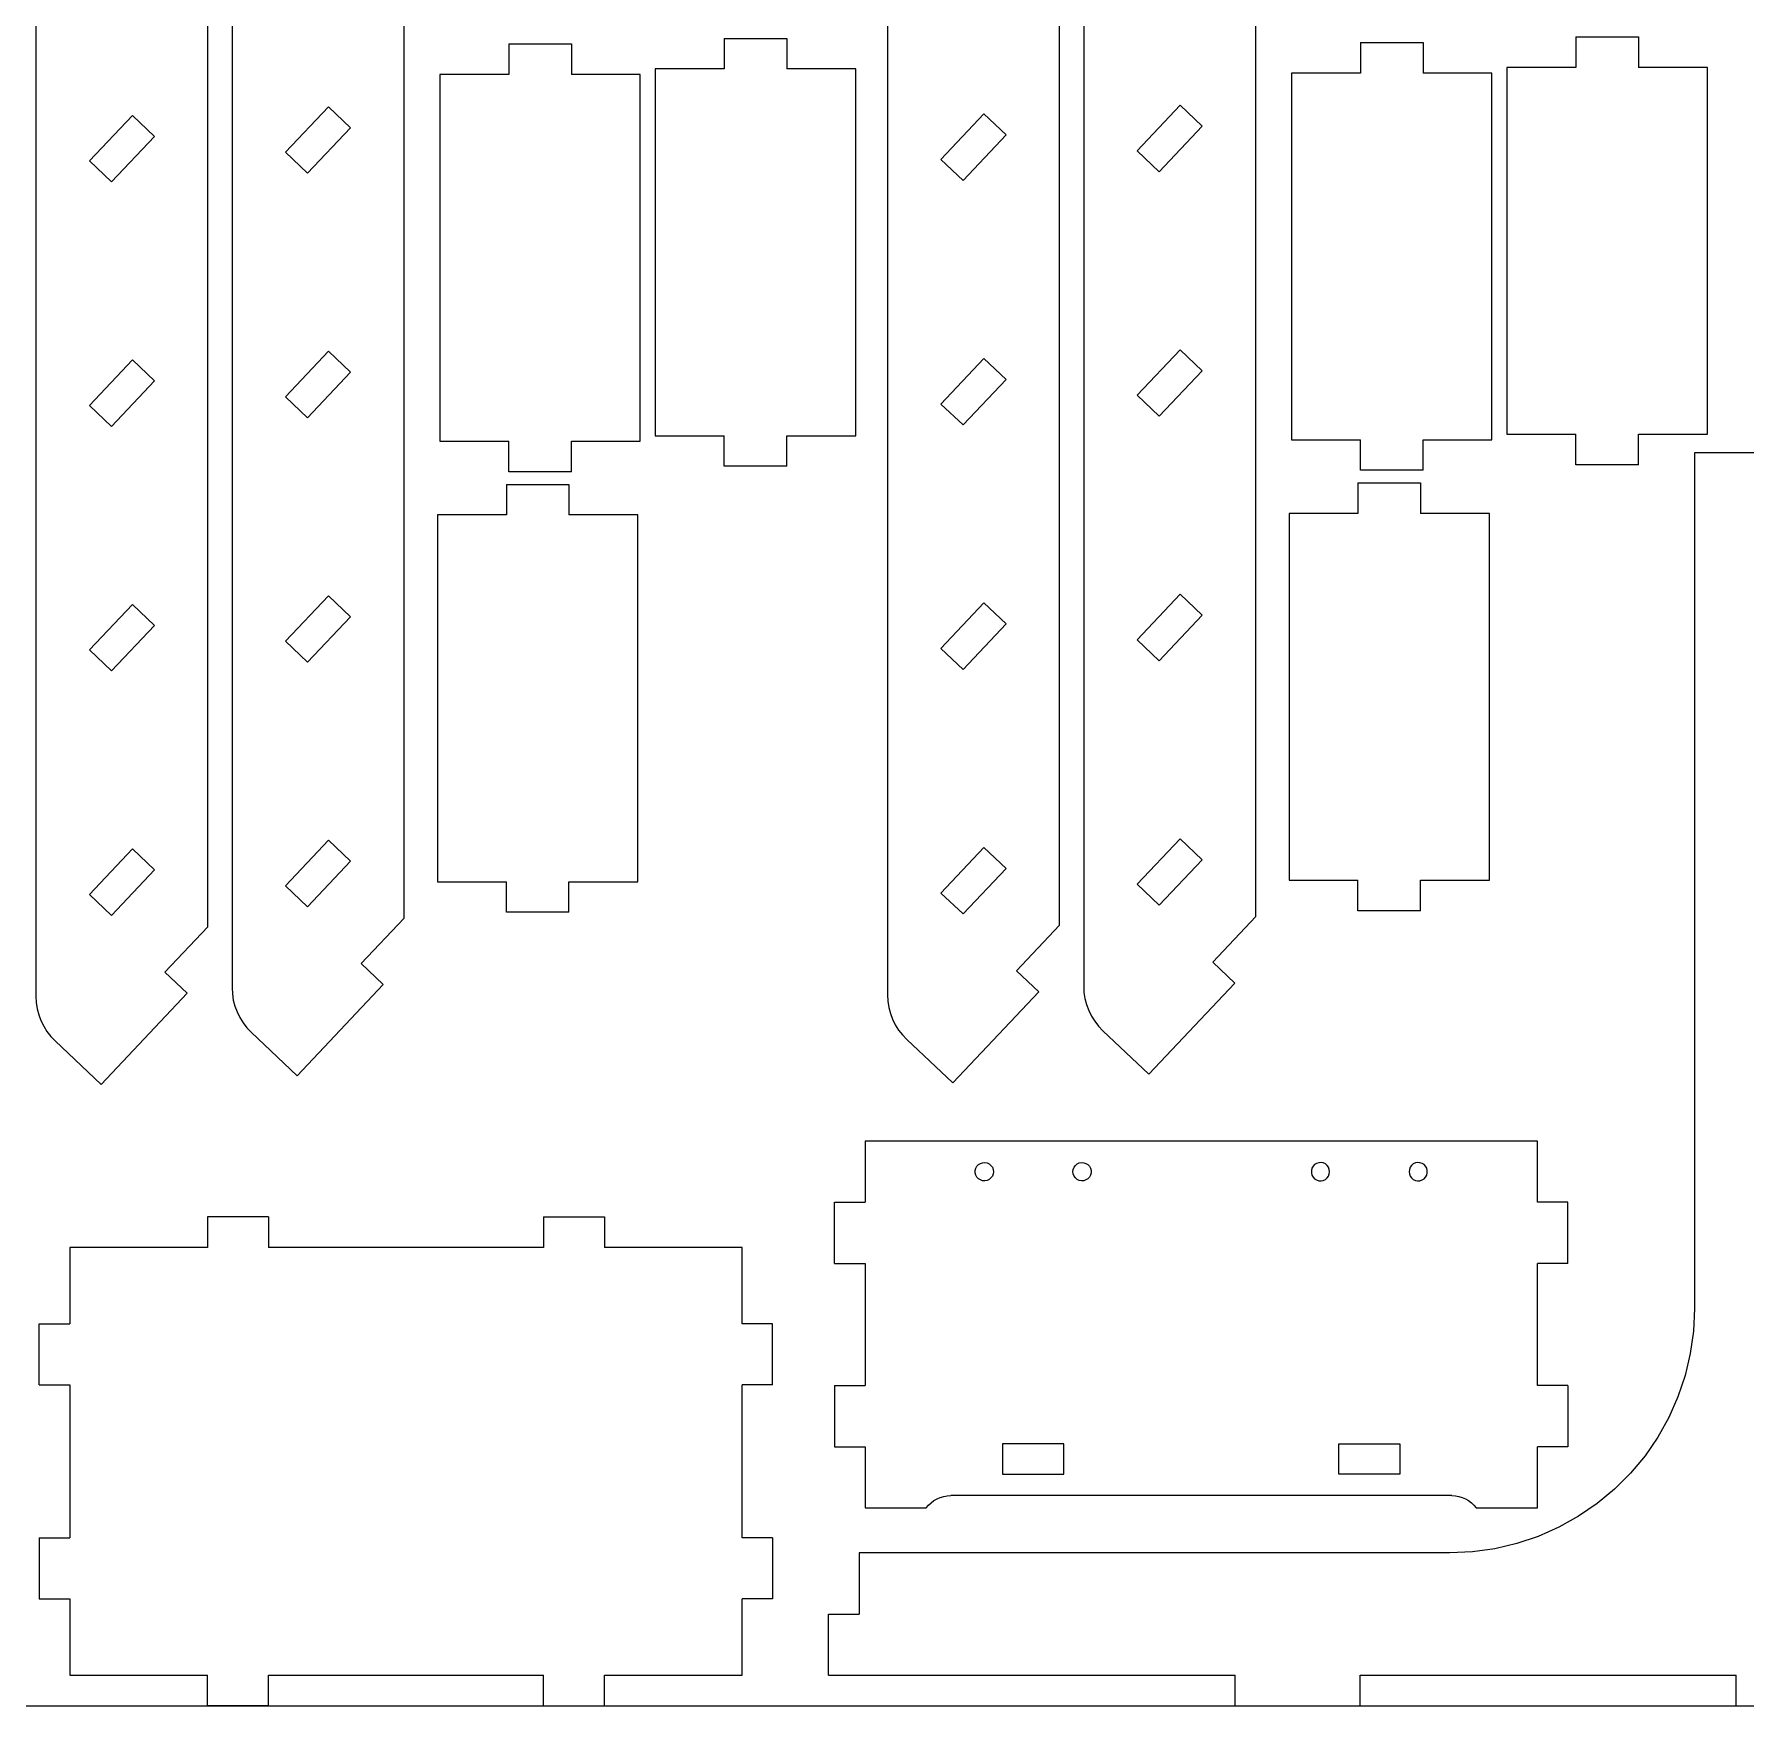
# Model space of a CAD drawing. Header units: millimetres. Extents: x -3928 to -434, y -548 to 1409.
# Drawn here: x -1947 to -1667, y -548 to -274.5 of the extents above; entities that cross this region are included whole.
import ezdxf

# ---------------------------------------------------------------- set-up
doc = ezdxf.new("R2010")
doc.units = ezdxf.units.MM
doc.header["$MEASUREMENT"] = 0
doc.layers.add('layer 1', color=7, linetype='Continuous')

msp = doc.modelspace()

# ---------------------------------------------------------------- linework, layer by layer
at = {"layer": 'layer 1', "color": 250, "lineweight": 9}
msp.add_lwpolyline([(-2369.48, -547.968), (-1169.48, -547.968), (-1169.48, 352.032), (-2369.48, 352.032), (-2369.48, -547.968)], close=True, dxfattribs=at)
at = {"layer": 'layer 1', "color": 1, "lineweight": 25}
for points in [[(-1918.6133, -420.519), (-1918.6133, -420.519), (-1918.6133, -147.5968), (-1918.6133, -147.5968)], [(-1886.5275, -419.0922), (-1886.5275, -419.0922), (-1886.5275, -146.1699), (-1886.5275, -146.1699)], [(-1779.2622, -420.2813), (-1779.2622, -420.2813), (-1779.2622, -147.359), (-1779.2622, -147.359)], [(-1747.1763, -418.8545), (-1747.1763, -418.8545), (-1747.1763, -145.9322), (-1747.1763, -145.9322)], [(-1946.7604, -159.0006), (-1946.7604, -159.0006), (-1946.7604, -431.9229), (-1946.7604, -431.9229)], [(-1914.6742, -157.5738), (-1914.6742, -157.5738), (-1914.6742, -430.4961), (-1914.6742, -430.4961)], [(-1807.4093, -158.7629), (-1807.4093, -158.7629), (-1807.4093, -431.6852), (-1807.4093, -431.6852)], [(-1775.3231, -157.3361), (-1775.3231, -157.3361), (-1775.3231, -430.2584), (-1775.3231, -430.2584)], [(-1869.4025, -276.0868), (-1869.4025, -276.0868), (-1859.1525, -276.0868), (-1859.1525, -276.0868)], [(-1869.4025, -276.0868), (-1869.4025, -276.0868), (-1869.4025, -281.0867), (-1869.4025, -281.0867)], [(-1859.1525, -276.0868), (-1859.1525, -276.0868), (-1859.1525, -281.0867), (-1859.1525, -281.0867)], [(-1834.1483, -275.189), (-1834.1483, -275.189), (-1823.8984, -275.189), (-1823.8984, -275.189)], [(-1834.1483, -275.189), (-1834.1483, -275.189), (-1834.1483, -280.1889), (-1834.1483, -280.1889)], [(-1823.8984, -275.189), (-1823.8984, -275.189), (-1823.8984, -280.1889), (-1823.8984, -280.1889)], [(-1730.0514, -275.8491), (-1730.0514, -275.8491), (-1719.8014, -275.8491), (-1719.8014, -275.8491)], [(-1730.0514, -275.8491), (-1730.0514, -275.8491), (-1730.0514, -280.849), (-1730.0514, -280.849)], [(-1719.8014, -275.8491), (-1719.8014, -275.8491), (-1719.8014, -280.849), (-1719.8014, -280.849)], [(-1694.7972, -274.9513), (-1694.7972, -274.9513), (-1684.5472, -274.9513), (-1684.5472, -274.9513)], [(-1694.7972, -274.9513), (-1694.7972, -274.9513), (-1694.7972, -279.9512), (-1694.7972, -279.9512)], [(-1684.5472, -274.9513), (-1684.5472, -274.9513), (-1684.5472, -279.9512), (-1684.5472, -279.9512)], [(-1706.0723, -279.9512), (-1706.0723, -279.9512), (-1706.0723, -339.9513), (-1706.0723, -339.9513)], [(-1694.7972, -279.9512), (-1694.7972, -279.9512), (-1706.0723, -279.9512), (-1706.0723, -279.9512)], [(-1673.2721, -279.9512), (-1673.2721, -279.9512), (-1684.5472, -279.9512), (-1684.5472, -279.9512)], [(-1673.2721, -339.9513), (-1673.2721, -339.9513), (-1673.2721, -279.9512), (-1673.2721, -279.9512)], [(-1880.6776, -281.0867), (-1880.6776, -281.0867), (-1880.6776, -341.0868), (-1880.6776, -341.0868)], [(-1869.4025, -281.0867), (-1869.4025, -281.0867), (-1880.6776, -281.0867), (-1880.6776, -281.0867)], [(-1847.8774, -281.0867), (-1847.8774, -281.0867), (-1859.1525, -281.0867), (-1859.1525, -281.0867)], [(-1847.8774, -341.0868), (-1847.8774, -341.0868), (-1847.8774, -281.0867), (-1847.8774, -281.0867)], [(-1845.4235, -280.1889), (-1845.4235, -280.1889), (-1845.4235, -340.189), (-1845.4235, -340.189)], [(-1834.1483, -280.1889), (-1834.1483, -280.1889), (-1845.4235, -280.1889), (-1845.4235, -280.1889)], [(-1812.6232, -280.1889), (-1812.6232, -280.1889), (-1823.8984, -280.1889), (-1823.8984, -280.1889)], [(-1812.6232, -340.189), (-1812.6232, -340.189), (-1812.6232, -280.1889), (-1812.6232, -280.1889)], [(-1741.3265, -280.849), (-1741.3265, -280.849), (-1741.3265, -340.8491), (-1741.3265, -340.8491)], [(-1730.0514, -280.849), (-1730.0514, -280.849), (-1741.3265, -280.849), (-1741.3265, -280.849)], [(-1708.5263, -280.849), (-1708.5263, -280.849), (-1719.8014, -280.849), (-1719.8014, -280.849)], [(-1708.5263, -340.8491), (-1708.5263, -340.8491), (-1708.5263, -280.849), (-1708.5263, -280.849)], [(-1930.9863, -287.785), (-1930.9863, -287.785), (-1938.0231, -295.2378), (-1938.0231, -295.2378)], [(-1927.3506, -291.2175), (-1927.3506, -291.2175), (-1930.9863, -287.785), (-1930.9863, -287.785)], [(-1898.9001, -286.3582), (-1898.9001, -286.3582), (-1905.9369, -293.8109), (-1905.9369, -293.8109)], [(-1895.2644, -289.7907), (-1895.2644, -289.7907), (-1898.9001, -286.3582), (-1898.9001, -286.3582)], [(-1791.6351, -287.5473), (-1791.6351, -287.5473), (-1798.672, -295), (-1798.672, -295)], [(-1787.9994, -290.9798), (-1787.9994, -290.9798), (-1791.6351, -287.5473), (-1791.6351, -287.5473)], [(-1759.5489, -286.1204), (-1759.5489, -286.1204), (-1766.5858, -293.5732), (-1766.5858, -293.5732)], [(-1755.9132, -289.5529), (-1755.9132, -289.5529), (-1759.5489, -286.1204), (-1759.5489, -286.1204)], [(-1934.3874, -298.6707), (-1934.3874, -298.6707), (-1927.3506, -291.2175), (-1927.3506, -291.2175)], [(-1902.3012, -297.2435), (-1902.3012, -297.2435), (-1895.2644, -289.7907), (-1895.2644, -289.7907)], [(-1795.0363, -298.4326), (-1795.0363, -298.4326), (-1787.9994, -290.9798), (-1787.9994, -290.9798)], [(-1762.9501, -297.0061), (-1762.9501, -297.0061), (-1755.9132, -289.5529), (-1755.9132, -289.5529)], [(-1905.9369, -293.8109), (-1905.9369, -293.8109), (-1902.3012, -297.2435), (-1902.3012, -297.2435)], [(-1766.5858, -293.5732), (-1766.5858, -293.5732), (-1762.9501, -297.0061), (-1762.9501, -297.0061)], [(-1938.0231, -295.2378), (-1938.0231, -295.2378), (-1934.3874, -298.6707), (-1934.3874, -298.6707)], [(-1798.672, -295), (-1798.672, -295), (-1795.0363, -298.4326), (-1795.0363, -298.4326)], [(-1898.9001, -326.3582), (-1898.9001, -326.3582), (-1905.9369, -333.811), (-1905.9369, -333.811)], [(-1895.2644, -329.7907), (-1895.2644, -329.7907), (-1898.9001, -326.3582), (-1898.9001, -326.3582)], [(-1791.6351, -327.5473), (-1791.6351, -327.5473), (-1798.672, -335.0001), (-1798.672, -335.0001)], [(-1787.9994, -330.9799), (-1787.9994, -330.9799), (-1791.6351, -327.5473), (-1791.6351, -327.5473)], [(-1759.5489, -326.1205), (-1759.5489, -326.1205), (-1766.5858, -333.5733), (-1766.5858, -333.5733)], [(-1755.9132, -329.553), (-1755.9132, -329.553), (-1759.5489, -326.1205), (-1759.5489, -326.1205)], [(-1930.9863, -327.7851), (-1930.9863, -327.7851), (-1938.0231, -335.2378), (-1938.0231, -335.2378)], [(-1927.3506, -331.2176), (-1927.3506, -331.2176), (-1930.9863, -327.7851), (-1930.9863, -327.7851)], [(-1902.3012, -337.2435), (-1902.3012, -337.2435), (-1895.2644, -329.7907), (-1895.2644, -329.7907)], [(-1762.9501, -337.0058), (-1762.9501, -337.0058), (-1755.9132, -329.553), (-1755.9132, -329.553)], [(-1934.3874, -338.6704), (-1934.3874, -338.6704), (-1927.3506, -331.2176), (-1927.3506, -331.2176)], [(-1795.0363, -338.4326), (-1795.0363, -338.4326), (-1787.9994, -330.9799), (-1787.9994, -330.9799)], [(-1938.0231, -335.2378), (-1938.0231, -335.2378), (-1934.3874, -338.6704), (-1934.3874, -338.6704)], [(-1905.9369, -333.811), (-1905.9369, -333.811), (-1902.3012, -337.2435), (-1902.3012, -337.2435)], [(-1798.672, -335.0001), (-1798.672, -335.0001), (-1795.0363, -338.4326), (-1795.0363, -338.4326)], [(-1766.5858, -333.5733), (-1766.5858, -333.5733), (-1762.9501, -337.0058), (-1762.9501, -337.0058)], [(-1880.6776, -341.0868), (-1880.6776, -341.0868), (-1869.4025, -341.0868), (-1869.4025, -341.0868)], [(-1869.4025, -346.0867), (-1869.4025, -346.0867), (-1869.4025, -341.0868), (-1869.4025, -341.0868)], [(-1859.1525, -346.0867), (-1859.1525, -346.0867), (-1859.1525, -341.0868), (-1859.1525, -341.0868)], [(-1859.1525, -341.0868), (-1859.1525, -341.0868), (-1847.8774, -341.0868), (-1847.8774, -341.0868)], [(-1845.4235, -340.189), (-1845.4235, -340.189), (-1834.1483, -340.189), (-1834.1483, -340.189)], [(-1834.1483, -345.1889), (-1834.1483, -345.1889), (-1834.1483, -340.189), (-1834.1483, -340.189)], [(-1823.8984, -345.1889), (-1823.8984, -345.1889), (-1823.8984, -340.189), (-1823.8984, -340.189)], [(-1823.8984, -340.189), (-1823.8984, -340.189), (-1812.6232, -340.189), (-1812.6232, -340.189)], [(-1741.3265, -340.8491), (-1741.3265, -340.8491), (-1730.0514, -340.8491), (-1730.0514, -340.8491)], [(-1730.0514, -345.849), (-1730.0514, -345.849), (-1730.0514, -340.8491), (-1730.0514, -340.8491)], [(-1719.8014, -345.849), (-1719.8014, -345.849), (-1719.8014, -340.8491), (-1719.8014, -340.8491)], [(-1719.8014, -340.8491), (-1719.8014, -340.8491), (-1708.5263, -340.8491), (-1708.5263, -340.8491)], [(-1706.0723, -339.9513), (-1706.0723, -339.9513), (-1694.7972, -339.9513), (-1694.7972, -339.9513)], [(-1694.7972, -344.9512), (-1694.7972, -344.9512), (-1694.7972, -339.9513), (-1694.7972, -339.9513)], [(-1684.5472, -344.9512), (-1684.5472, -344.9512), (-1684.5472, -339.9513), (-1684.5472, -339.9513)], [(-1684.5472, -339.9513), (-1684.5472, -339.9513), (-1673.2721, -339.9513), (-1673.2721, -339.9513)], [(-1627.5595, -342.9681), (-1627.5595, -342.9681), (-1675.393, -342.9681), (-1675.393, -342.9681)], [(-1675.393, -342.9681), (-1675.393, -342.9681), (-1675.393, -482.968), (-1675.393, -482.968)], [(-1859.1525, -346.0867), (-1859.1525, -346.0867), (-1869.4025, -346.0867), (-1869.4025, -346.0867)], [(-1823.8984, -345.1889), (-1823.8984, -345.1889), (-1834.1483, -345.1889), (-1834.1483, -345.1889)], [(-1719.8014, -345.849), (-1719.8014, -345.849), (-1730.0514, -345.849), (-1730.0514, -345.849)], [(-1684.5472, -344.9512), (-1684.5472, -344.9512), (-1694.7972, -344.9512), (-1694.7972, -344.9512)], [(-1869.7909, -348.1505), (-1869.7909, -348.1505), (-1859.5409, -348.1505), (-1859.5409, -348.1505)], [(-1869.7909, -348.1505), (-1869.7909, -348.1505), (-1869.7909, -353.1505), (-1869.7909, -353.1505)], [(-1859.5409, -348.1505), (-1859.5409, -348.1505), (-1859.5409, -353.1505), (-1859.5409, -353.1505)], [(-1730.4397, -347.9128), (-1730.4397, -347.9128), (-1720.1897, -347.9128), (-1720.1897, -347.9128)], [(-1730.4397, -347.9128), (-1730.4397, -347.9128), (-1730.4397, -352.9128), (-1730.4397, -352.9128)], [(-1720.1897, -347.9128), (-1720.1897, -347.9128), (-1720.1897, -352.9128), (-1720.1897, -352.9128)], [(-1881.066, -353.1505), (-1881.066, -353.1505), (-1881.066, -413.1505), (-1881.066, -413.1505)], [(-1869.7909, -353.1505), (-1869.7909, -353.1505), (-1881.066, -353.1505), (-1881.066, -353.1505)], [(-1848.2658, -353.1505), (-1848.2658, -353.1505), (-1859.5409, -353.1505), (-1859.5409, -353.1505)], [(-1848.2658, -413.1505), (-1848.2658, -413.1505), (-1848.2658, -353.1505), (-1848.2658, -353.1505)], [(-1741.7148, -352.9128), (-1741.7148, -352.9128), (-1741.7148, -412.9128), (-1741.7148, -412.9128)], [(-1730.4397, -352.9128), (-1730.4397, -352.9128), (-1741.7148, -352.9128), (-1741.7148, -352.9128)], [(-1708.9146, -352.9128), (-1708.9146, -352.9128), (-1720.1897, -352.9128), (-1720.1897, -352.9128)], [(-1708.9146, -412.9128), (-1708.9146, -412.9128), (-1708.9146, -352.9128), (-1708.9146, -352.9128)], [(-1898.9001, -366.3579), (-1898.9001, -366.3579), (-1905.9369, -373.8111), (-1905.9369, -373.8111)], [(-1895.2644, -369.7905), (-1895.2644, -369.7905), (-1898.9001, -366.3579), (-1898.9001, -366.3579)], [(-1759.5489, -366.1205), (-1759.5489, -366.1205), (-1766.5858, -373.5733), (-1766.5858, -373.5733)], [(-1755.9132, -369.5527), (-1755.9132, -369.5527), (-1759.5489, -366.1205), (-1759.5489, -366.1205)], [(-1930.9863, -367.7851), (-1930.9863, -367.7851), (-1938.0231, -375.2379), (-1938.0231, -375.2379)], [(-1927.3506, -371.2173), (-1927.3506, -371.2173), (-1930.9863, -367.7851), (-1930.9863, -367.7851)], [(-1791.6351, -367.547), (-1791.6351, -367.547), (-1798.672, -375.0002), (-1798.672, -375.0002)], [(-1787.9994, -370.9796), (-1787.9994, -370.9796), (-1791.6351, -367.547), (-1791.6351, -367.547)], [(-1762.9501, -377.0058), (-1762.9501, -377.0058), (-1755.9132, -369.5527), (-1755.9132, -369.5527)], [(-1934.3874, -378.6704), (-1934.3874, -378.6704), (-1927.3506, -371.2173), (-1927.3506, -371.2173)], [(-1902.3012, -377.2436), (-1902.3012, -377.2436), (-1895.2644, -369.7905), (-1895.2644, -369.7905)], [(-1795.0363, -378.4327), (-1795.0363, -378.4327), (-1787.9994, -370.9796), (-1787.9994, -370.9796)], [(-1938.0231, -375.2379), (-1938.0231, -375.2379), (-1934.3874, -378.6704), (-1934.3874, -378.6704)], [(-1905.9369, -373.8111), (-1905.9369, -373.8111), (-1902.3012, -377.2436), (-1902.3012, -377.2436)], [(-1798.672, -375.0002), (-1798.672, -375.0002), (-1795.0363, -378.4327), (-1795.0363, -378.4327)], [(-1766.5858, -373.5733), (-1766.5858, -373.5733), (-1762.9501, -377.0058), (-1762.9501, -377.0058)], [(-1930.9863, -407.7848), (-1930.9863, -407.7848), (-1938.0231, -415.238), (-1938.0231, -415.238)], [(-1927.3506, -411.2174), (-1927.3506, -411.2174), (-1930.9863, -407.7848), (-1930.9863, -407.7848)], [(-1898.9001, -406.358), (-1898.9001, -406.358), (-1905.9369, -413.8111), (-1905.9369, -413.8111)], [(-1895.2644, -409.7905), (-1895.2644, -409.7905), (-1898.9001, -406.358), (-1898.9001, -406.358)], [(-1791.6351, -407.5471), (-1791.6351, -407.5471), (-1798.672, -415.0002), (-1798.672, -415.0002)], [(-1787.9994, -410.9796), (-1787.9994, -410.9796), (-1791.6351, -407.5471), (-1791.6351, -407.5471)], [(-1759.5489, -406.1202), (-1759.5489, -406.1202), (-1766.5858, -413.5734), (-1766.5858, -413.5734)], [(-1755.9132, -409.5528), (-1755.9132, -409.5528), (-1759.5489, -406.1202), (-1759.5489, -406.1202)], [(-1934.3874, -418.6705), (-1934.3874, -418.6705), (-1927.3506, -411.2174), (-1927.3506, -411.2174)], [(-1902.3012, -417.2436), (-1902.3012, -417.2436), (-1895.2644, -409.7905), (-1895.2644, -409.7905)], [(-1795.0363, -418.4328), (-1795.0363, -418.4328), (-1787.9994, -410.9796), (-1787.9994, -410.9796)], [(-1762.9501, -417.0059), (-1762.9501, -417.0059), (-1755.9132, -409.5528), (-1755.9132, -409.5528)], [(-1905.9369, -413.8111), (-1905.9369, -413.8111), (-1902.3012, -417.2436), (-1902.3012, -417.2436)], [(-1881.066, -413.1505), (-1881.066, -413.1505), (-1869.7909, -413.1505), (-1869.7909, -413.1505)], [(-1869.7909, -418.1505), (-1869.7909, -418.1505), (-1869.7909, -413.1505), (-1869.7909, -413.1505)], [(-1859.5409, -418.1505), (-1859.5409, -418.1505), (-1859.5409, -413.1505), (-1859.5409, -413.1505)], [(-1859.5409, -413.1505), (-1859.5409, -413.1505), (-1848.2658, -413.1505), (-1848.2658, -413.1505)], [(-1766.5858, -413.5734), (-1766.5858, -413.5734), (-1762.9501, -417.0059), (-1762.9501, -417.0059)], [(-1741.7148, -412.9128), (-1741.7148, -412.9128), (-1730.4397, -412.9128), (-1730.4397, -412.9128)], [(-1730.4397, -417.9128), (-1730.4397, -417.9128), (-1730.4397, -412.9128), (-1730.4397, -412.9128)], [(-1720.1897, -417.9128), (-1720.1897, -417.9128), (-1720.1897, -412.9128), (-1720.1897, -412.9128)], [(-1720.1897, -412.9128), (-1720.1897, -412.9128), (-1708.9146, -412.9128), (-1708.9146, -412.9128)], [(-1938.0231, -415.238), (-1938.0231, -415.238), (-1934.3874, -418.6705), (-1934.3874, -418.6705)], [(-1798.672, -415.0002), (-1798.672, -415.0002), (-1795.0363, -418.4328), (-1795.0363, -418.4328)], [(-1893.564, -426.545), (-1893.564, -426.545), (-1886.5275, -419.0922), (-1886.5275, -419.0922)], [(-1859.5409, -418.1505), (-1859.5409, -418.1505), (-1869.7909, -418.1505), (-1869.7909, -418.1505)], [(-1754.2128, -426.3072), (-1754.2128, -426.3072), (-1747.1763, -418.8545), (-1747.1763, -418.8545)], [(-1720.1897, -417.9128), (-1720.1897, -417.9128), (-1730.4397, -417.9128), (-1730.4397, -417.9128)], [(-1925.6502, -427.9718), (-1925.6502, -427.9718), (-1918.6133, -420.519), (-1918.6133, -420.519)], [(-1786.299, -427.7341), (-1786.299, -427.7341), (-1779.2622, -420.2813), (-1779.2622, -420.2813)], [(-1922.0144, -431.4044), (-1922.0144, -431.4044), (-1925.6502, -427.9718), (-1925.6502, -427.9718)], [(-1889.9282, -429.9775), (-1889.9282, -429.9775), (-1893.564, -426.545), (-1893.564, -426.545)], [(-1782.6633, -431.1666), (-1782.6633, -431.1666), (-1786.299, -427.7341), (-1786.299, -427.7341)], [(-1750.5771, -429.7398), (-1750.5771, -429.7398), (-1754.2128, -426.3072), (-1754.2128, -426.3072)], [(-1889.9282, -429.9775), (-1889.9282, -429.9775), (-1904.0016, -444.8838), (-1904.0016, -444.8838)], [(-1782.6633, -431.1666), (-1782.6633, -431.1666), (-1796.7367, -446.0729), (-1796.7367, -446.0729)], [(-1750.5771, -429.7398), (-1750.5771, -429.7398), (-1764.6505, -444.646), (-1764.6505, -444.646)], [(-1922.0144, -431.4044), (-1922.0144, -431.4044), (-1936.0878, -446.3106), (-1936.0878, -446.3106)], [(-1936.0878, -446.3106), (-1936.0878, -446.3106), (-1943.6253, -439.1944), (-1943.6253, -439.1944)], [(-1904.0016, -444.8838), (-1904.0016, -444.8838), (-1911.5391, -437.7672), (-1911.5391, -437.7672)], [(-1796.7367, -446.0729), (-1796.7367, -446.0729), (-1804.2741, -438.9567), (-1804.2741, -438.9567)], [(-1764.6505, -444.646), (-1764.6505, -444.646), (-1772.1879, -437.5298), (-1772.1879, -437.5298)], [(-1811.0836, -455.5941), (-1811.0836, -455.5941), (-1811.0836, -465.5939), (-1811.0836, -465.5939)], [(-1701.0836, -455.5941), (-1701.0836, -455.5941), (-1811.0836, -455.5941), (-1811.0836, -455.5941)], [(-1701.0836, -465.5939), (-1701.0836, -465.5939), (-1701.0836, -455.5941), (-1701.0836, -455.5941)], [(-1816.0835, -475.5941), (-1816.0835, -475.5941), (-1816.0835, -465.5939), (-1816.0835, -465.5939)], [(-1816.0835, -465.5939), (-1816.0835, -465.5939), (-1811.0836, -465.5939), (-1811.0836, -465.5939)], [(-1696.0837, -465.5939), (-1696.0837, -465.5939), (-1701.0836, -465.5939), (-1701.0836, -465.5939)], [(-1696.0837, -475.5941), (-1696.0837, -475.5941), (-1696.0837, -465.5939), (-1696.0837, -465.5939)], [(-1918.7146, -467.9682), (-1918.7146, -467.9682), (-1918.7146, -472.9682), (-1918.7146, -472.9682)], [(-1908.7144, -467.9682), (-1908.7144, -467.9682), (-1918.7146, -467.9682), (-1918.7146, -467.9682)], [(-1908.7144, -467.9682), (-1908.7144, -467.9682), (-1908.7144, -472.9682), (-1908.7144, -472.9682)], [(-1863.7145, -467.9682), (-1863.7145, -467.9682), (-1863.7145, -472.9682), (-1863.7145, -472.9682)], [(-1863.7145, -467.9682), (-1863.7145, -467.9682), (-1853.7146, -467.9682), (-1853.7146, -467.9682)], [(-1853.7146, -467.9682), (-1853.7146, -467.9682), (-1853.7146, -472.9682), (-1853.7146, -472.9682)], [(-1941.2144, -472.9682), (-1941.2144, -472.9682), (-1941.2144, -485.4681), (-1941.2144, -485.4681)], [(-1918.7146, -472.9682), (-1918.7146, -472.9682), (-1941.2144, -472.9682), (-1941.2144, -472.9682)], [(-1863.7145, -472.9682), (-1863.7145, -472.9682), (-1908.7144, -472.9682), (-1908.7144, -472.9682)], [(-1831.2144, -472.9682), (-1831.2144, -472.9682), (-1853.7146, -472.9682), (-1853.7146, -472.9682)], [(-1831.2144, -485.4681), (-1831.2144, -485.4681), (-1831.2144, -472.9682), (-1831.2144, -472.9682)], [(-1816.0835, -475.5941), (-1816.0835, -475.5941), (-1811.0836, -475.5941), (-1811.0836, -475.5941)], [(-1811.0836, -475.5941), (-1811.0836, -475.5941), (-1811.0836, -495.5941), (-1811.0836, -495.5941)], [(-1696.0837, -475.5941), (-1696.0837, -475.5941), (-1701.0836, -475.5941), (-1701.0836, -475.5941)], [(-1701.0836, -495.5941), (-1701.0836, -495.5941), (-1701.0836, -475.5941), (-1701.0836, -475.5941)], [(-1946.2147, -495.468), (-1946.2147, -495.468), (-1946.2147, -485.4681), (-1946.2147, -485.4681)], [(-1946.2147, -485.4681), (-1946.2147, -485.4681), (-1941.2144, -485.4681), (-1941.2144, -485.4681)], [(-1826.2145, -485.4681), (-1826.2145, -485.4681), (-1831.2144, -485.4681), (-1831.2144, -485.4681)], [(-1826.2145, -495.468), (-1826.2145, -495.468), (-1826.2145, -485.4681), (-1826.2145, -485.4681)], [(-1946.2147, -495.468), (-1946.2147, -495.468), (-1941.2144, -495.468), (-1941.2144, -495.468)], [(-1941.2144, -495.468), (-1941.2144, -495.468), (-1941.2144, -520.4679), (-1941.2144, -520.4679)], [(-1826.2145, -495.468), (-1826.2145, -495.468), (-1831.2144, -495.468), (-1831.2144, -495.468)], [(-1831.2144, -520.4679), (-1831.2144, -520.4679), (-1831.2144, -495.468), (-1831.2144, -495.468)], [(-1816.0835, -495.5941), (-1816.0835, -495.5941), (-1816.0835, -505.594), (-1816.0835, -505.594)], [(-1816.0835, -495.5941), (-1816.0835, -495.5941), (-1811.0836, -495.5941), (-1811.0836, -495.5941)], [(-1696.0837, -495.5941), (-1696.0837, -495.5941), (-1701.0836, -495.5941), (-1701.0836, -495.5941)], [(-1696.0837, -495.5941), (-1696.0837, -495.5941), (-1696.0837, -505.594), (-1696.0837, -505.594)], [(-1816.0835, -505.594), (-1816.0835, -505.594), (-1811.0836, -505.594), (-1811.0836, -505.594)], [(-1811.0836, -505.594), (-1811.0836, -505.594), (-1811.0836, -515.5942), (-1811.0836, -515.5942)], [(-1788.5837, -505.0941), (-1788.5837, -505.0941), (-1788.5837, -510.094), (-1788.5837, -510.094)], [(-1778.5836, -505.0941), (-1778.5836, -505.0941), (-1788.5837, -505.0941), (-1788.5837, -505.0941)], [(-1778.5836, -510.094), (-1778.5836, -510.094), (-1778.5836, -505.0941), (-1778.5836, -505.0941)], [(-1733.5836, -505.0941), (-1733.5836, -505.0941), (-1723.5837, -505.0941), (-1723.5837, -505.0941)], [(-1733.5836, -510.094), (-1733.5836, -510.094), (-1733.5836, -505.0941), (-1733.5836, -505.0941)], [(-1723.5837, -505.0941), (-1723.5837, -505.0941), (-1723.5837, -510.094), (-1723.5837, -510.094)], [(-1696.0837, -505.594), (-1696.0837, -505.594), (-1701.0836, -505.594), (-1701.0836, -505.594)], [(-1701.0836, -515.5942), (-1701.0836, -515.5942), (-1701.0836, -505.594), (-1701.0836, -505.594)], [(-1788.5837, -510.094), (-1788.5837, -510.094), (-1778.5836, -510.094), (-1778.5836, -510.094)], [(-1723.5837, -510.094), (-1723.5837, -510.094), (-1733.5836, -510.094), (-1733.5836, -510.094)], [(-1715.0836, -513.5939), (-1715.0836, -513.5939), (-1797.0836, -513.5939), (-1797.0836, -513.5939)], [(-1811.0836, -515.5942), (-1811.0836, -515.5942), (-1801.0837, -515.5942), (-1801.0837, -515.5942)], [(-1711.0838, -515.5942), (-1711.0838, -515.5942), (-1701.0836, -515.5942), (-1701.0836, -515.5942)], [(-1946.2147, -520.4679), (-1946.2147, -520.4679), (-1946.2147, -530.4681), (-1946.2147, -530.4681)], [(-1946.2147, -520.4679), (-1946.2147, -520.4679), (-1941.2144, -520.4679), (-1941.2144, -520.4679)], [(-1826.2145, -520.4679), (-1826.2145, -520.4679), (-1831.2144, -520.4679), (-1831.2144, -520.4679)], [(-1826.2145, -520.4679), (-1826.2145, -520.4679), (-1826.2145, -530.4681), (-1826.2145, -530.4681)], [(-1812.0595, -522.9681), (-1812.0595, -522.9681), (-1812.0595, -532.9683), (-1812.0595, -532.9683)], [(-1715.3927, -522.9681), (-1715.3927, -522.9681), (-1812.0595, -522.9681), (-1812.0595, -522.9681)], [(-1946.2147, -530.4681), (-1946.2147, -530.4681), (-1941.2144, -530.4681), (-1941.2144, -530.4681)], [(-1941.2144, -530.4681), (-1941.2144, -530.4681), (-1941.2144, -542.9681), (-1941.2144, -542.9681)], [(-1826.2145, -530.4681), (-1826.2145, -530.4681), (-1831.2144, -530.4681), (-1831.2144, -530.4681)], [(-1831.2144, -542.9681), (-1831.2144, -542.9681), (-1831.2144, -530.4681), (-1831.2144, -530.4681)], [(-1817.0594, -542.9681), (-1817.0594, -542.9681), (-1817.0594, -532.9683), (-1817.0594, -532.9683)], [(-1817.0594, -532.9683), (-1817.0594, -532.9683), (-1812.0595, -532.9683), (-1812.0595, -532.9683)], [(-1941.2144, -542.9681), (-1941.2144, -542.9681), (-1918.7146, -542.9681), (-1918.7146, -542.9681)], [(-1918.7146, -547.968), (-1918.7146, -547.968), (-1918.7146, -542.9681), (-1918.7146, -542.9681)], [(-1908.7144, -547.968), (-1908.7144, -547.968), (-1908.7144, -542.9681), (-1908.7144, -542.9681)], [(-1908.7144, -542.9681), (-1908.7144, -542.9681), (-1863.7145, -542.9681), (-1863.7145, -542.9681)], [(-1863.7145, -547.968), (-1863.7145, -547.968), (-1863.7145, -542.9681), (-1863.7145, -542.9681)], [(-1853.7146, -542.9681), (-1853.7146, -542.9681), (-1831.2144, -542.9681), (-1831.2144, -542.9681)], [(-1853.7146, -547.968), (-1853.7146, -547.968), (-1853.7146, -542.9681), (-1853.7146, -542.9681)], [(-1817.0594, -542.9681), (-1817.0594, -542.9681), (-1750.5594, -542.9681), (-1750.5594, -542.9681)], [(-1750.5594, -547.968), (-1750.5594, -547.968), (-1750.5594, -542.9681), (-1750.5594, -542.9681)], [(-1730.0595, -542.9681), (-1730.0595, -542.9681), (-1668.5594, -542.9681), (-1668.5594, -542.9681)], [(-1730.0595, -547.968), (-1730.0595, -547.968), (-1730.0595, -542.9681), (-1730.0595, -542.9681)], [(-1668.5594, -547.968), (-1668.5594, -547.968), (-1668.5594, -542.9681), (-1668.5594, -542.9681)], [(-1908.7144, -547.968), (-1908.7144, -547.968), (-1918.7146, -547.968), (-1918.7146, -547.968)], [(-1863.7145, -547.968), (-1863.7145, -547.968), (-1853.7146, -547.968), (-1853.7146, -547.968)], [(-1750.5594, -547.968), (-1750.5594, -547.968), (-1730.0595, -547.968), (-1730.0595, -547.968)], [(-1668.5594, -547.968), (-1668.5594, -547.968), (-1648.0594, -547.968), (-1648.0594, -547.968)]]:
    msp.add_open_spline(points, degree=3, dxfattribs=at)
for points, knots in [([(-1914.6742, -430.4961), (-1914.6742, -430.4961), (-1914.6223, -431.5121), (-1914.6223, -431.5121), (-1914.6223, -431.5121), (-1914.6223, -431.5121), (-1914.4678, -432.5175), (-1914.4678, -432.5175), (-1914.4678, -432.5175), (-1914.4678, -432.5175), (-1914.2117, -433.5018), (-1914.2117, -433.5018), (-1914.2117, -433.5018), (-1914.2117, -433.5018), (-1913.8568, -434.4553), (-1913.8568, -434.4553), (-1913.8568, -434.4553), (-1913.8568, -434.4553), (-1913.4074, -435.3676), (-1913.4074, -435.3676), (-1913.4074, -435.3676), (-1913.4074, -435.3676), (-1912.8673, -436.2298), (-1912.8673, -436.2298), (-1912.8673, -436.2298), (-1912.8673, -436.2298), (-1912.2421, -437.0324), (-1912.2421, -437.0324), (-1912.2421, -437.0324), (-1912.2421, -437.0324), (-1911.5391, -437.7672), (-1911.5391, -437.7672)], [0, 0, 0, 0, 0.11111111, 0.11111111, 0.11111111, 0.11111111, 0.22222222, 0.22222222, 0.22222222, 0.22222222, 0.33333333, 0.33333333, 0.33333333, 0.33333333, 0.44444444, 0.44444444, 0.44444444, 0.44444444, 0.55555556, 0.55555556, 0.55555556, 0.55555556, 0.66666667, 0.66666667, 0.66666667, 0.66666667, 0.77777778, 0.77777778, 0.77777778, 0.77777778, 1, 1, 1, 1]), ([(-1775.3231, -430.2584), (-1775.3231, -430.2584), (-1775.2712, -431.2744), (-1775.2712, -431.2744), (-1775.2712, -431.2744), (-1775.2712, -431.2744), (-1775.1167, -432.2798), (-1775.1167, -432.2798), (-1775.1167, -432.2798), (-1775.1167, -432.2798), (-1774.8606, -433.264), (-1774.8606, -433.264), (-1774.8606, -433.264), (-1774.8606, -433.264), (-1774.5057, -434.2176), (-1774.5057, -434.2176), (-1774.5057, -434.2176), (-1774.5057, -434.2176), (-1774.0562, -435.1299), (-1774.0562, -435.1299), (-1774.0562, -435.1299), (-1774.0562, -435.1299), (-1773.5161, -435.9921), (-1773.5161, -435.9921), (-1773.5161, -435.9921), (-1773.5161, -435.9921), (-1772.891, -436.7946), (-1772.891, -436.7946), (-1772.891, -436.7946), (-1772.891, -436.7946), (-1772.1879, -437.5298), (-1772.1879, -437.5298)], [0, 0, 0, 0, 0.11111111, 0.11111111, 0.11111111, 0.11111111, 0.22222222, 0.22222222, 0.22222222, 0.22222222, 0.33333333, 0.33333333, 0.33333333, 0.33333333, 0.44444444, 0.44444444, 0.44444444, 0.44444444, 0.55555556, 0.55555556, 0.55555556, 0.55555556, 0.66666667, 0.66666667, 0.66666667, 0.66666667, 0.77777778, 0.77777778, 0.77777778, 0.77777778, 1, 1, 1, 1]), ([(-1946.7604, -431.9229), (-1946.7604, -431.9229), (-1946.7085, -432.9389), (-1946.7085, -432.9389), (-1946.7085, -432.9389), (-1946.7085, -432.9389), (-1946.5537, -433.9444), (-1946.5537, -433.9444), (-1946.5537, -433.9444), (-1946.5537, -433.9444), (-1946.2979, -434.9286), (-1946.2979, -434.9286), (-1946.2979, -434.9286), (-1946.2979, -434.9286), (-1945.943, -435.8822), (-1945.943, -435.8822), (-1945.943, -435.8822), (-1945.943, -435.8822), (-1945.4932, -436.7945), (-1945.4932, -436.7945), (-1945.4932, -436.7945), (-1945.4932, -436.7945), (-1944.9535, -437.6566), (-1944.9535, -437.6566), (-1944.9535, -437.6566), (-1944.9535, -437.6566), (-1944.3283, -438.4592), (-1944.3283, -438.4592), (-1944.3283, -438.4592), (-1944.3283, -438.4592), (-1943.6253, -439.1944), (-1943.6253, -439.1944)], [0, 0, 0, 0, 0.11111111, 0.11111111, 0.11111111, 0.11111111, 0.22222222, 0.22222222, 0.22222222, 0.22222222, 0.33333333, 0.33333333, 0.33333333, 0.33333333, 0.44444444, 0.44444444, 0.44444444, 0.44444444, 0.55555556, 0.55555556, 0.55555556, 0.55555556, 0.66666667, 0.66666667, 0.66666667, 0.66666667, 0.77777778, 0.77777778, 0.77777778, 0.77777778, 1, 1, 1, 1]), ([(-1807.4093, -431.6852), (-1807.4093, -431.6852), (-1807.3574, -432.7012), (-1807.3574, -432.7012), (-1807.3574, -432.7012), (-1807.3574, -432.7012), (-1807.2025, -433.7066), (-1807.2025, -433.7066), (-1807.2025, -433.7066), (-1807.2025, -433.7066), (-1806.9468, -434.6909), (-1806.9468, -434.6909), (-1806.9468, -434.6909), (-1806.9468, -434.6909), (-1806.5919, -435.6444), (-1806.5919, -435.6444), (-1806.5919, -435.6444), (-1806.5919, -435.6444), (-1806.1421, -436.5567), (-1806.1421, -436.5567), (-1806.1421, -436.5567), (-1806.1421, -436.5567), (-1805.6023, -437.4189), (-1805.6023, -437.4189), (-1805.6023, -437.4189), (-1805.6023, -437.4189), (-1804.9772, -438.2215), (-1804.9772, -438.2215), (-1804.9772, -438.2215), (-1804.9772, -438.2215), (-1804.2741, -438.9567), (-1804.2741, -438.9567)], [0, 0, 0, 0, 0.11111111, 0.11111111, 0.11111111, 0.11111111, 0.22222222, 0.22222222, 0.22222222, 0.22222222, 0.33333333, 0.33333333, 0.33333333, 0.33333333, 0.44444444, 0.44444444, 0.44444444, 0.44444444, 0.55555556, 0.55555556, 0.55555556, 0.55555556, 0.66666667, 0.66666667, 0.66666667, 0.66666667, 0.77777778, 0.77777778, 0.77777778, 0.77777778, 1, 1, 1, 1]), ([(-1790.0838, -460.594), (-1790.0838, -460.594), (-1790.1307, -460.2211), (-1790.1307, -460.2211), (-1790.1307, -460.2211), (-1790.1307, -460.2211), (-1790.269, -459.8715), (-1790.269, -459.8715), (-1790.269, -459.8715), (-1790.269, -459.8715), (-1790.4902, -459.5671), (-1790.4902, -459.5671), (-1790.4902, -459.5671), (-1790.4902, -459.5671), (-1790.7798, -459.3275), (-1790.7798, -459.3275), (-1790.7798, -459.3275), (-1790.7798, -459.3275), (-1791.1202, -459.1674), (-1791.1202, -459.1674), (-1791.1202, -459.1674), (-1791.1202, -459.1674), (-1791.4896, -459.0968), (-1791.4896, -459.0968), (-1791.4896, -459.0968), (-1791.4896, -459.0968), (-1791.8646, -459.1204), (-1791.8646, -459.1204), (-1791.8646, -459.1204), (-1791.8646, -459.1204), (-1792.2223, -459.2369), (-1792.2223, -459.2369), (-1792.2223, -459.2369), (-1792.2223, -459.2369), (-1792.5398, -459.4383), (-1792.5398, -459.4383), (-1792.5398, -459.4383), (-1792.5398, -459.4383), (-1792.797, -459.7124), (-1792.797, -459.7124), (-1792.797, -459.7124), (-1792.797, -459.7124), (-1792.9783, -460.0419), (-1792.9783, -460.0419), (-1792.9783, -460.0419), (-1792.9783, -460.0419), (-1793.0718, -460.406), (-1793.0718, -460.406), (-1793.0718, -460.406), (-1793.0718, -460.406), (-1793.0718, -460.782), (-1793.0718, -460.782), (-1793.0718, -460.782), (-1793.0718, -460.782), (-1792.9783, -461.1461), (-1792.9783, -461.1461), (-1792.9783, -461.1461), (-1792.9783, -461.1461), (-1792.797, -461.4756), (-1792.797, -461.4756), (-1792.797, -461.4756), (-1792.797, -461.4756), (-1792.5398, -461.7497), (-1792.5398, -461.7497), (-1792.5398, -461.7497), (-1792.5398, -461.7497), (-1792.2223, -461.9511), (-1792.2223, -461.9511), (-1792.2223, -461.9511), (-1792.2223, -461.9511), (-1791.8646, -462.0675), (-1791.8646, -462.0675), (-1791.8646, -462.0675), (-1791.8646, -462.0675), (-1791.4896, -462.0912), (-1791.4896, -462.0912), (-1791.4896, -462.0912), (-1791.4896, -462.0912), (-1791.1202, -462.0206), (-1791.1202, -462.0206), (-1791.1202, -462.0206), (-1791.1202, -462.0206), (-1790.7798, -461.8605), (-1790.7798, -461.8605), (-1790.7798, -461.8605), (-1790.7798, -461.8605), (-1790.4902, -461.6209), (-1790.4902, -461.6209), (-1790.4902, -461.6209), (-1790.4902, -461.6209), (-1790.269, -461.3165), (-1790.269, -461.3165), (-1790.269, -461.3165), (-1790.269, -461.3165), (-1790.1307, -460.9669), (-1790.1307, -460.9669), (-1790.1307, -460.9669), (-1790.1307, -460.9669), (-1790.0838, -460.594), (-1790.0838, -460.594)], [0, 0, 0, 0, 0.03846154, 0.03846154, 0.03846154, 0.03846154, 0.07692308, 0.07692308, 0.07692308, 0.07692308, 0.11538462, 0.11538462, 0.11538462, 0.11538462, 0.15384615, 0.15384615, 0.15384615, 0.15384615, 0.19230769, 0.19230769, 0.19230769, 0.19230769, 0.23076923, 0.23076923, 0.23076923, 0.23076923, 0.26923077, 0.26923077, 0.26923077, 0.26923077, 0.30769231, 0.30769231, 0.30769231, 0.30769231, 0.34615385, 0.34615385, 0.34615385, 0.34615385, 0.38461538, 0.38461538, 0.38461538, 0.38461538, 0.42307692, 0.42307692, 0.42307692, 0.42307692, 0.46153846, 0.46153846, 0.46153846, 0.46153846, 0.5, 0.5, 0.5, 0.5, 0.53846154, 0.53846154, 0.53846154, 0.53846154, 0.57692308, 0.57692308, 0.57692308, 0.57692308, 0.61538462, 0.61538462, 0.61538462, 0.61538462, 0.65384615, 0.65384615, 0.65384615, 0.65384615, 0.69230769, 0.69230769, 0.69230769, 0.69230769, 0.73076923, 0.73076923, 0.73076923, 0.73076923, 0.76923077, 0.76923077, 0.76923077, 0.76923077, 0.80769231, 0.80769231, 0.80769231, 0.80769231, 0.84615385, 0.84615385, 0.84615385, 0.84615385, 0.88461538, 0.88461538, 0.88461538, 0.88461538, 0.92307692, 0.92307692, 0.92307692, 0.92307692, 1, 1, 1, 1]), ([(-1777.0835, -460.594), (-1777.0835, -460.594), (-1777.0366, -460.9669), (-1777.0366, -460.9669), (-1777.0366, -460.9669), (-1777.0366, -460.9669), (-1776.898, -461.3165), (-1776.898, -461.3165), (-1776.898, -461.3165), (-1776.898, -461.3165), (-1776.6771, -461.6209), (-1776.6771, -461.6209), (-1776.6771, -461.6209), (-1776.6771, -461.6209), (-1776.3872, -461.8605), (-1776.3872, -461.8605), (-1776.3872, -461.8605), (-1776.3872, -461.8605), (-1776.0471, -462.0206), (-1776.0471, -462.0206), (-1776.0471, -462.0206), (-1776.0471, -462.0206), (-1775.6777, -462.0912), (-1775.6777, -462.0912), (-1775.6777, -462.0912), (-1775.6777, -462.0912), (-1775.3024, -462.0675), (-1775.3024, -462.0675), (-1775.3024, -462.0675), (-1775.3024, -462.0675), (-1774.945, -461.9511), (-1774.945, -461.9511), (-1774.945, -461.9511), (-1774.945, -461.9511), (-1774.6275, -461.7497), (-1774.6275, -461.7497), (-1774.6275, -461.7497), (-1774.6275, -461.7497), (-1774.37, -461.4756), (-1774.37, -461.4756), (-1774.37, -461.4756), (-1774.37, -461.4756), (-1774.189, -461.1461), (-1774.189, -461.1461), (-1774.189, -461.1461), (-1774.189, -461.1461), (-1774.0955, -460.782), (-1774.0955, -460.782), (-1774.0955, -460.782), (-1774.0955, -460.782), (-1774.0955, -460.406), (-1774.0955, -460.406), (-1774.0955, -460.406), (-1774.0955, -460.406), (-1774.189, -460.0419), (-1774.189, -460.0419), (-1774.189, -460.0419), (-1774.189, -460.0419), (-1774.37, -459.7124), (-1774.37, -459.7124), (-1774.37, -459.7124), (-1774.37, -459.7124), (-1774.6275, -459.4383), (-1774.6275, -459.4383), (-1774.6275, -459.4383), (-1774.6275, -459.4383), (-1774.945, -459.2369), (-1774.945, -459.2369), (-1774.945, -459.2369), (-1774.945, -459.2369), (-1775.3024, -459.1204), (-1775.3024, -459.1204), (-1775.3024, -459.1204), (-1775.3024, -459.1204), (-1775.6777, -459.0968), (-1775.6777, -459.0968), (-1775.6777, -459.0968), (-1775.6777, -459.0968), (-1776.0471, -459.1674), (-1776.0471, -459.1674), (-1776.0471, -459.1674), (-1776.0471, -459.1674), (-1776.3872, -459.3275), (-1776.3872, -459.3275), (-1776.3872, -459.3275), (-1776.3872, -459.3275), (-1776.6771, -459.5671), (-1776.6771, -459.5671), (-1776.6771, -459.5671), (-1776.6771, -459.5671), (-1776.898, -459.8715), (-1776.898, -459.8715), (-1776.898, -459.8715), (-1776.898, -459.8715), (-1777.0366, -460.2211), (-1777.0366, -460.2211), (-1777.0366, -460.2211), (-1777.0366, -460.2211), (-1777.0835, -460.594), (-1777.0835, -460.594)], [0, 0, 0, 0, 0.03846154, 0.03846154, 0.03846154, 0.03846154, 0.07692308, 0.07692308, 0.07692308, 0.07692308, 0.11538462, 0.11538462, 0.11538462, 0.11538462, 0.15384615, 0.15384615, 0.15384615, 0.15384615, 0.19230769, 0.19230769, 0.19230769, 0.19230769, 0.23076923, 0.23076923, 0.23076923, 0.23076923, 0.26923077, 0.26923077, 0.26923077, 0.26923077, 0.30769231, 0.30769231, 0.30769231, 0.30769231, 0.34615385, 0.34615385, 0.34615385, 0.34615385, 0.38461538, 0.38461538, 0.38461538, 0.38461538, 0.42307692, 0.42307692, 0.42307692, 0.42307692, 0.46153846, 0.46153846, 0.46153846, 0.46153846, 0.5, 0.5, 0.5, 0.5, 0.53846154, 0.53846154, 0.53846154, 0.53846154, 0.57692308, 0.57692308, 0.57692308, 0.57692308, 0.61538462, 0.61538462, 0.61538462, 0.61538462, 0.65384615, 0.65384615, 0.65384615, 0.65384615, 0.69230769, 0.69230769, 0.69230769, 0.69230769, 0.73076923, 0.73076923, 0.73076923, 0.73076923, 0.76923077, 0.76923077, 0.76923077, 0.76923077, 0.80769231, 0.80769231, 0.80769231, 0.80769231, 0.84615385, 0.84615385, 0.84615385, 0.84615385, 0.88461538, 0.88461538, 0.88461538, 0.88461538, 0.92307692, 0.92307692, 0.92307692, 0.92307692, 1, 1, 1, 1]), ([(-1735.0836, -460.594), (-1735.0836, -460.594), (-1735.1309, -460.9669), (-1735.1309, -460.9669), (-1735.1309, -460.9669), (-1735.1309, -460.9669), (-1735.2691, -461.3165), (-1735.2691, -461.3165), (-1735.2691, -461.3165), (-1735.2691, -461.3165), (-1735.49, -461.6209), (-1735.49, -461.6209), (-1735.49, -461.6209), (-1735.49, -461.6209), (-1735.78, -461.8605), (-1735.78, -461.8605), (-1735.78, -461.8605), (-1735.78, -461.8605), (-1736.12, -462.0206), (-1736.12, -462.0206), (-1736.12, -462.0206), (-1736.12, -462.0206), (-1736.4894, -462.0912), (-1736.4894, -462.0912), (-1736.4894, -462.0912), (-1736.4894, -462.0912), (-1736.8648, -462.0675), (-1736.8648, -462.0675), (-1736.8648, -462.0675), (-1736.8648, -462.0675), (-1737.2221, -461.9511), (-1737.2221, -461.9511), (-1737.2221, -461.9511), (-1737.2221, -461.9511), (-1737.5396, -461.7497), (-1737.5396, -461.7497), (-1737.5396, -461.7497), (-1737.5396, -461.7497), (-1737.7972, -461.4756), (-1737.7972, -461.4756), (-1737.7972, -461.4756), (-1737.7972, -461.4756), (-1737.9781, -461.1461), (-1737.9781, -461.1461), (-1737.9781, -461.1461), (-1737.9781, -461.1461), (-1738.0716, -460.782), (-1738.0716, -460.782), (-1738.0716, -460.782), (-1738.0716, -460.782), (-1738.0716, -460.406), (-1738.0716, -460.406), (-1738.0716, -460.406), (-1738.0716, -460.406), (-1737.9781, -460.0419), (-1737.9781, -460.0419), (-1737.9781, -460.0419), (-1737.9781, -460.0419), (-1737.7972, -459.7124), (-1737.7972, -459.7124), (-1737.7972, -459.7124), (-1737.7972, -459.7124), (-1737.5396, -459.4383), (-1737.5396, -459.4383), (-1737.5396, -459.4383), (-1737.5396, -459.4383), (-1737.2221, -459.2369), (-1737.2221, -459.2369), (-1737.2221, -459.2369), (-1737.2221, -459.2369), (-1736.8648, -459.1204), (-1736.8648, -459.1204), (-1736.8648, -459.1204), (-1736.8648, -459.1204), (-1736.4894, -459.0968), (-1736.4894, -459.0968), (-1736.4894, -459.0968), (-1736.4894, -459.0968), (-1736.12, -459.1674), (-1736.12, -459.1674), (-1736.12, -459.1674), (-1736.12, -459.1674), (-1735.78, -459.3275), (-1735.78, -459.3275), (-1735.78, -459.3275), (-1735.78, -459.3275), (-1735.49, -459.5671), (-1735.49, -459.5671), (-1735.49, -459.5671), (-1735.49, -459.5671), (-1735.2691, -459.8715), (-1735.2691, -459.8715), (-1735.2691, -459.8715), (-1735.2691, -459.8715), (-1735.1309, -460.2211), (-1735.1309, -460.2211), (-1735.1309, -460.2211), (-1735.1309, -460.2211), (-1735.0836, -460.594), (-1735.0836, -460.594)], [0, 0, 0, 0, 0.03846154, 0.03846154, 0.03846154, 0.03846154, 0.07692308, 0.07692308, 0.07692308, 0.07692308, 0.11538462, 0.11538462, 0.11538462, 0.11538462, 0.15384615, 0.15384615, 0.15384615, 0.15384615, 0.19230769, 0.19230769, 0.19230769, 0.19230769, 0.23076923, 0.23076923, 0.23076923, 0.23076923, 0.26923077, 0.26923077, 0.26923077, 0.26923077, 0.30769231, 0.30769231, 0.30769231, 0.30769231, 0.34615385, 0.34615385, 0.34615385, 0.34615385, 0.38461538, 0.38461538, 0.38461538, 0.38461538, 0.42307692, 0.42307692, 0.42307692, 0.42307692, 0.46153846, 0.46153846, 0.46153846, 0.46153846, 0.5, 0.5, 0.5, 0.5, 0.53846154, 0.53846154, 0.53846154, 0.53846154, 0.57692308, 0.57692308, 0.57692308, 0.57692308, 0.61538462, 0.61538462, 0.61538462, 0.61538462, 0.65384615, 0.65384615, 0.65384615, 0.65384615, 0.69230769, 0.69230769, 0.69230769, 0.69230769, 0.73076923, 0.73076923, 0.73076923, 0.73076923, 0.76923077, 0.76923077, 0.76923077, 0.76923077, 0.80769231, 0.80769231, 0.80769231, 0.80769231, 0.84615385, 0.84615385, 0.84615385, 0.84615385, 0.88461538, 0.88461538, 0.88461538, 0.88461538, 0.92307692, 0.92307692, 0.92307692, 0.92307692, 1, 1, 1, 1]), ([(-1722.0837, -460.594), (-1722.0837, -460.594), (-1722.0365, -460.2211), (-1722.0365, -460.2211), (-1722.0365, -460.2211), (-1722.0365, -460.2211), (-1721.8982, -459.8715), (-1721.8982, -459.8715), (-1721.8982, -459.8715), (-1721.8982, -459.8715), (-1721.677, -459.5671), (-1721.677, -459.5671), (-1721.677, -459.5671), (-1721.677, -459.5671), (-1721.3873, -459.3275), (-1721.3873, -459.3275), (-1721.3873, -459.3275), (-1721.3873, -459.3275), (-1721.0473, -459.1674), (-1721.0473, -459.1674), (-1721.0473, -459.1674), (-1721.0473, -459.1674), (-1720.6779, -459.0968), (-1720.6779, -459.0968), (-1720.6779, -459.0968), (-1720.6779, -459.0968), (-1720.3026, -459.1204), (-1720.3026, -459.1204), (-1720.3026, -459.1204), (-1720.3026, -459.1204), (-1719.9448, -459.2369), (-1719.9448, -459.2369), (-1719.9448, -459.2369), (-1719.9448, -459.2369), (-1719.6273, -459.4383), (-1719.6273, -459.4383), (-1719.6273, -459.4383), (-1719.6273, -459.4383), (-1719.3702, -459.7124), (-1719.3702, -459.7124), (-1719.3702, -459.7124), (-1719.3702, -459.7124), (-1719.1888, -460.0419), (-1719.1888, -460.0419), (-1719.1888, -460.0419), (-1719.1888, -460.0419), (-1719.0953, -460.406), (-1719.0953, -460.406), (-1719.0953, -460.406), (-1719.0953, -460.406), (-1719.0953, -460.782), (-1719.0953, -460.782), (-1719.0953, -460.782), (-1719.0953, -460.782), (-1719.1888, -461.1461), (-1719.1888, -461.1461), (-1719.1888, -461.1461), (-1719.1888, -461.1461), (-1719.3702, -461.4756), (-1719.3702, -461.4756), (-1719.3702, -461.4756), (-1719.3702, -461.4756), (-1719.6273, -461.7497), (-1719.6273, -461.7497), (-1719.6273, -461.7497), (-1719.6273, -461.7497), (-1719.9448, -461.9511), (-1719.9448, -461.9511), (-1719.9448, -461.9511), (-1719.9448, -461.9511), (-1720.3026, -462.0675), (-1720.3026, -462.0675), (-1720.3026, -462.0675), (-1720.3026, -462.0675), (-1720.6779, -462.0912), (-1720.6779, -462.0912), (-1720.6779, -462.0912), (-1720.6779, -462.0912), (-1721.0473, -462.0206), (-1721.0473, -462.0206), (-1721.0473, -462.0206), (-1721.0473, -462.0206), (-1721.3873, -461.8605), (-1721.3873, -461.8605), (-1721.3873, -461.8605), (-1721.3873, -461.8605), (-1721.677, -461.6209), (-1721.677, -461.6209), (-1721.677, -461.6209), (-1721.677, -461.6209), (-1721.8982, -461.3165), (-1721.8982, -461.3165), (-1721.8982, -461.3165), (-1721.8982, -461.3165), (-1722.0365, -460.9669), (-1722.0365, -460.9669), (-1722.0365, -460.9669), (-1722.0365, -460.9669), (-1722.0837, -460.594), (-1722.0837, -460.594)], [0, 0, 0, 0, 0.03846154, 0.03846154, 0.03846154, 0.03846154, 0.07692308, 0.07692308, 0.07692308, 0.07692308, 0.11538462, 0.11538462, 0.11538462, 0.11538462, 0.15384615, 0.15384615, 0.15384615, 0.15384615, 0.19230769, 0.19230769, 0.19230769, 0.19230769, 0.23076923, 0.23076923, 0.23076923, 0.23076923, 0.26923077, 0.26923077, 0.26923077, 0.26923077, 0.30769231, 0.30769231, 0.30769231, 0.30769231, 0.34615385, 0.34615385, 0.34615385, 0.34615385, 0.38461538, 0.38461538, 0.38461538, 0.38461538, 0.42307692, 0.42307692, 0.42307692, 0.42307692, 0.46153846, 0.46153846, 0.46153846, 0.46153846, 0.5, 0.5, 0.5, 0.5, 0.53846154, 0.53846154, 0.53846154, 0.53846154, 0.57692308, 0.57692308, 0.57692308, 0.57692308, 0.61538462, 0.61538462, 0.61538462, 0.61538462, 0.65384615, 0.65384615, 0.65384615, 0.65384615, 0.69230769, 0.69230769, 0.69230769, 0.69230769, 0.73076923, 0.73076923, 0.73076923, 0.73076923, 0.76923077, 0.76923077, 0.76923077, 0.76923077, 0.80769231, 0.80769231, 0.80769231, 0.80769231, 0.84615385, 0.84615385, 0.84615385, 0.84615385, 0.88461538, 0.88461538, 0.88461538, 0.88461538, 0.92307692, 0.92307692, 0.92307692, 0.92307692, 1, 1, 1, 1]), ([(-1675.393, -482.968), (-1675.393, -482.968), (-1675.5634, -486.6588), (-1675.5634, -486.6588), (-1675.5634, -486.6588), (-1675.5634, -486.6588), (-1676.0739, -490.3181), (-1676.0739, -490.3181), (-1676.0739, -490.3181), (-1676.0739, -490.3181), (-1676.9198, -493.9147), (-1676.9198, -493.9147), (-1676.9198, -493.9147), (-1676.9198, -493.9147), (-1678.0939, -497.4178), (-1678.0939, -497.4178), (-1678.0939, -497.4178), (-1678.0939, -497.4178), (-1679.5865, -500.7977), (-1679.5865, -500.7977), (-1679.5865, -500.7977), (-1679.5865, -500.7977), (-1681.3842, -504.0253), (-1681.3842, -504.0253), (-1681.3842, -504.0253), (-1681.3842, -504.0253), (-1683.4723, -507.0737), (-1683.4723, -507.0737), (-1683.4723, -507.0737), (-1683.4723, -507.0737), (-1685.8324, -509.916), (-1685.8324, -509.916), (-1685.8324, -509.916), (-1685.8324, -509.916), (-1688.4451, -512.5287), (-1688.4451, -512.5287), (-1688.4451, -512.5287), (-1688.4451, -512.5287), (-1691.2874, -514.8887), (-1691.2874, -514.8887), (-1691.2874, -514.8887), (-1691.2874, -514.8887), (-1694.3354, -516.9768), (-1694.3354, -516.9768), (-1694.3354, -516.9768), (-1694.3354, -516.9768), (-1697.5633, -518.7746), (-1697.5633, -518.7746), (-1697.5633, -518.7746), (-1697.5633, -518.7746), (-1700.9433, -520.2668), (-1700.9433, -520.2668), (-1700.9433, -520.2668), (-1700.9433, -520.2668), (-1704.4464, -521.4412), (-1704.4464, -521.4412), (-1704.4464, -521.4412), (-1704.4464, -521.4412), (-1708.043, -522.2872), (-1708.043, -522.2872), (-1708.043, -522.2872), (-1708.043, -522.2872), (-1711.702, -522.7977), (-1711.702, -522.7977), (-1711.702, -522.7977), (-1711.702, -522.7977), (-1715.3927, -522.9681), (-1715.3927, -522.9681)], [0, 0, 0, 0, 0.05555556, 0.05555556, 0.05555556, 0.05555556, 0.11111111, 0.11111111, 0.11111111, 0.11111111, 0.16666667, 0.16666667, 0.16666667, 0.16666667, 0.22222222, 0.22222222, 0.22222222, 0.22222222, 0.27777778, 0.27777778, 0.27777778, 0.27777778, 0.33333333, 0.33333333, 0.33333333, 0.33333333, 0.38888889, 0.38888889, 0.38888889, 0.38888889, 0.44444444, 0.44444444, 0.44444444, 0.44444444, 0.5, 0.5, 0.5, 0.5, 0.55555556, 0.55555556, 0.55555556, 0.55555556, 0.61111111, 0.61111111, 0.61111111, 0.61111111, 0.66666667, 0.66666667, 0.66666667, 0.66666667, 0.72222222, 0.72222222, 0.72222222, 0.72222222, 0.77777778, 0.77777778, 0.77777778, 0.77777778, 0.83333333, 0.83333333, 0.83333333, 0.83333333, 0.88888889, 0.88888889, 0.88888889, 0.88888889, 1, 1, 1, 1]), ([(-1801.0837, -515.5942), (-1801.0837, -515.5942), (-1800.7098, -515.1514), (-1800.7098, -515.1514), (-1800.7098, -515.1514), (-1800.7098, -515.1514), (-1800.2872, -514.7553), (-1800.2872, -514.7553), (-1800.2872, -514.7553), (-1800.2872, -514.7553), (-1799.8218, -514.4106), (-1799.8218, -514.4106), (-1799.8218, -514.4106), (-1799.8218, -514.4106), (-1799.3198, -514.122), (-1799.3198, -514.122), (-1799.3198, -514.122), (-1799.3198, -514.122), (-1798.7875, -513.8934), (-1798.7875, -513.8934), (-1798.7875, -513.8934), (-1798.7875, -513.8934), (-1798.2322, -513.7276), (-1798.2322, -513.7276), (-1798.2322, -513.7276), (-1798.2322, -513.7276), (-1797.6618, -513.6274), (-1797.6618, -513.6274), (-1797.6618, -513.6274), (-1797.6618, -513.6274), (-1797.0836, -513.5939), (-1797.0836, -513.5939)], [0, 0, 0, 0, 0.11111111, 0.11111111, 0.11111111, 0.11111111, 0.22222222, 0.22222222, 0.22222222, 0.22222222, 0.33333333, 0.33333333, 0.33333333, 0.33333333, 0.44444444, 0.44444444, 0.44444444, 0.44444444, 0.55555556, 0.55555556, 0.55555556, 0.55555556, 0.66666667, 0.66666667, 0.66666667, 0.66666667, 0.77777778, 0.77777778, 0.77777778, 0.77777778, 1, 1, 1, 1]), ([(-1715.0836, -513.5939), (-1715.0836, -513.5939), (-1714.5054, -513.6274), (-1714.5054, -513.6274), (-1714.5054, -513.6274), (-1714.5054, -513.6274), (-1713.9349, -513.7276), (-1713.9349, -513.7276), (-1713.9349, -513.7276), (-1713.9349, -513.7276), (-1713.3796, -513.8934), (-1713.3796, -513.8934), (-1713.3796, -513.8934), (-1713.3796, -513.8934), (-1712.8477, -514.122), (-1712.8477, -514.122), (-1712.8477, -514.122), (-1712.8477, -514.122), (-1712.3453, -514.4106), (-1712.3453, -514.4106), (-1712.3453, -514.4106), (-1712.3453, -514.4106), (-1711.88, -514.7553), (-1711.88, -514.7553), (-1711.88, -514.7553), (-1711.88, -514.7553), (-1711.4574, -515.1514), (-1711.4574, -515.1514), (-1711.4574, -515.1514), (-1711.4574, -515.1514), (-1711.0838, -515.5942), (-1711.0838, -515.5942)], [0, 0, 0, 0, 0.11111111, 0.11111111, 0.11111111, 0.11111111, 0.22222222, 0.22222222, 0.22222222, 0.22222222, 0.33333333, 0.33333333, 0.33333333, 0.33333333, 0.44444444, 0.44444444, 0.44444444, 0.44444444, 0.55555556, 0.55555556, 0.55555556, 0.55555556, 0.66666667, 0.66666667, 0.66666667, 0.66666667, 0.77777778, 0.77777778, 0.77777778, 0.77777778, 1, 1, 1, 1])]:
    msp.add_open_spline(points, degree=3, knots=knots, dxfattribs=at)

doc.saveas('drawing.dxf')
